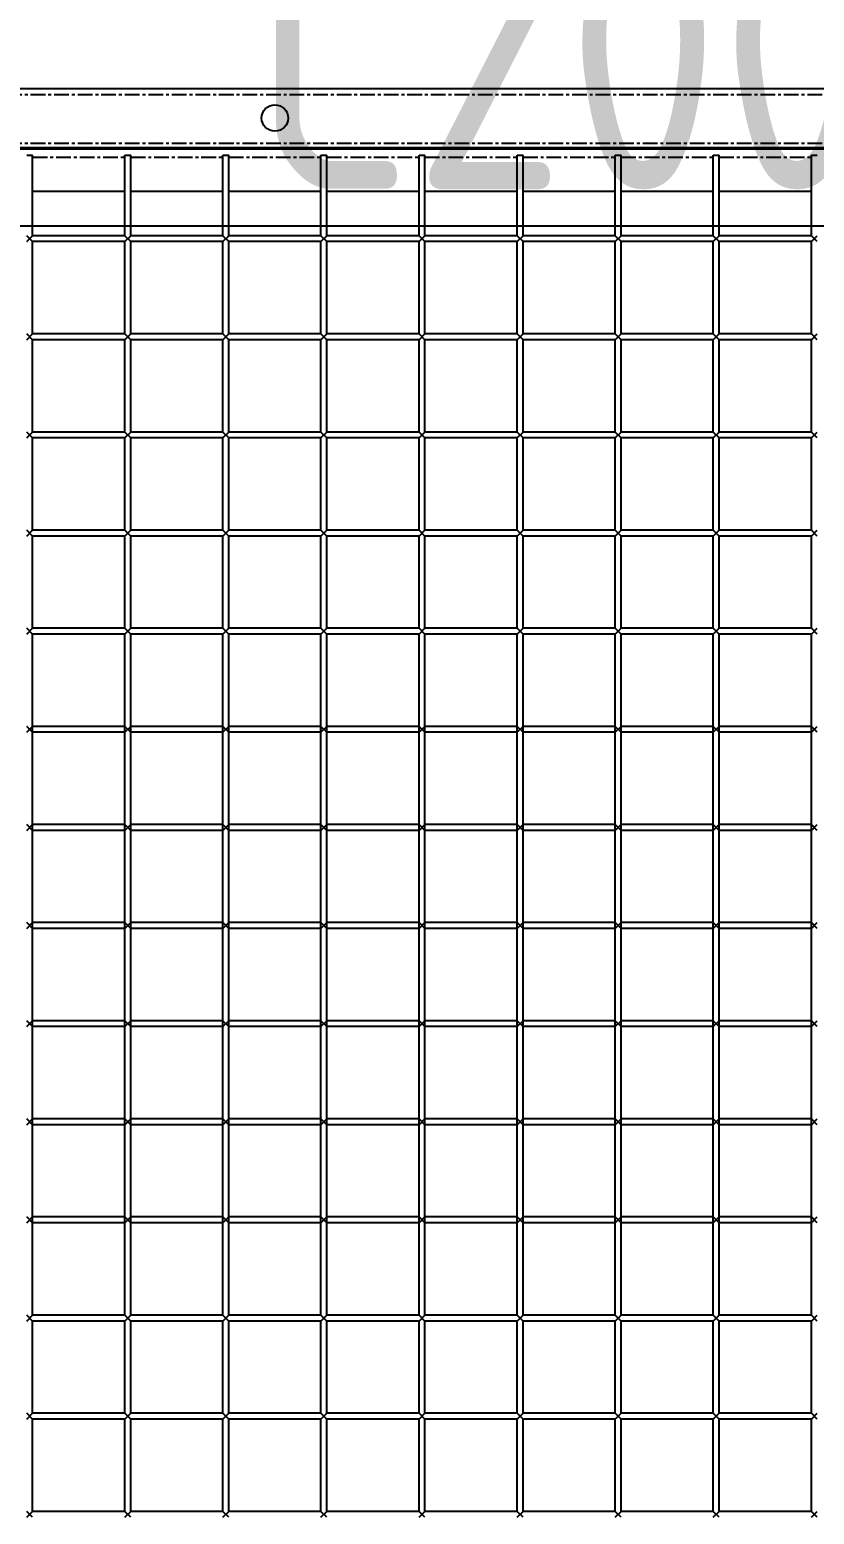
# Model space of a CAD drawing. Header units: millimetres. Extents: x -198529 to 244266, y -64 to 158464.
# Drawn here: x -145603 to -145203, y 108774 to 109530 of the extents above; entities that cross this region are included whole.
import ezdxf

# ---------------------------------------------------------------- set-up
doc = ezdxf.new("R2010")
doc.units = ezdxf.units.MM
doc.linetypes.add('CENTER', pattern=[12, 7.5, -1.5, 1.5, -1.5])
for name, color, linetype in [('0-DCC', 30, 'Continuous'), ('0-DCC-STRUC', 180, 'Continuous'), ('0-DCC-STRUC-T', 4, 'Continuous')]:
    doc.layers.add(name, color=color, linetype=linetype)
doc.styles.add('EDRI-COM', font='tssdeng.shx', dxfattribs={"width": 0.8, "bigfont": 'hztxt.shx'})

# ---------------------------------------------------------------- blocks, each defined once
blk = doc.blocks.new('DCC2850x2600(左)')
at = {"color": 0, "linetype": 'Continuous'}
for p, q in [((47991.5, -71878.48), (50640, -71878.48)), ((50640, -71909.38), (47993, -71909.38)), ((48613.5, -71912.38), (48616.5, -71912.38)), ((48616.5, -71953.48), (48616.5, -71912.38)), ((48663.5, -71953.48), (48663.5, -71912.38)), ((48663.5, -71912.38), (48666.5, -71912.38)), ((48666.5, -71953.48), (48666.5, -71912.38)), ((48713.5, -71953.48), (48713.5, -71912.38)), ((48713.5, -71912.38), (48716.5, -71912.38)), ((48716.5, -71953.48), (48716.5, -71912.38)), ((48763.5, -71953.48), (48763.5, -71912.38)), ((48763.5, -71912.38), (48766.5, -71912.38)), ((48766.5, -71953.48), (48766.5, -71912.38)), ((48813.5, -71953.48), (48813.5, -71912.38)), ((48813.5, -71912.38), (48816.5, -71912.38)), ((48816.5, -71953.48), (48816.5, -71912.38)), ((48863.5, -71953.48), (48863.5, -71912.38)), ((48863.5, -71912.38), (48866.5, -71912.38)), ((48866.5, -71953.48), (48866.5, -71912.38)), ((48913.5, -71953.48), (48913.5, -71912.38)), ((48913.5, -71912.38), (48916.5, -71912.38)), ((48916.5, -71953.48), (48916.5, -71912.38)), ((48963.5, -71953.48), (48963.5, -71912.38)), ((48963.5, -71912.38), (48966.5, -71912.38)), ((48966.5, -71953.48), (48966.5, -71912.38)), ((49013.5, -71953.48), (49013.5, -71912.38)), ((49013.5, -71912.38), (49016.5, -71912.38)), ((48663.5, -71930.88), (48616.5, -71930.88)), ((48713.5, -71930.88), (48666.5, -71930.88)), ((48763.5, -71930.88), (48716.5, -71930.88)), ((48813.5, -71930.88), (48766.5, -71930.88)), ((48863.5, -71930.88), (48816.5, -71930.88)), ((48913.5, -71930.88), (48866.5, -71930.88)), ((48963.5, -71930.88), (48916.5, -71930.88)), ((49013.5, -71930.88), (48966.5, -71930.88)), ((48613.5, -71956.48), (48616.5, -71953.48)), ((48616.5, -71956.48), (48613.5, -71953.48)), ((48663.5, -71953.48), (48616.5, -71953.48)), ((48616.5, -72003.48), (48616.5, -71956.48)), ((48663.5, -71956.48), (48616.5, -71956.48)), ((48663.5, -71956.48), (48666.5, -71953.48)), ((48666.5, -71956.48), (48663.5, -71953.48)), ((48663.5, -72003.48), (48663.5, -71956.48)), ((48713.5, -71953.48), (48666.5, -71953.48)), ((48666.5, -72003.48), (48666.5, -71956.48)), ((48713.5, -71956.48), (48666.5, -71956.48)), ((48713.5, -71956.48), (48716.5, -71953.48)), ((48716.5, -71956.48), (48713.5, -71953.48)), ((48713.5, -72003.48), (48713.5, -71956.48)), ((48763.5, -71953.48), (48716.5, -71953.48)), ((48716.5, -72003.48), (48716.5, -71956.48)), ((48763.5, -71956.48), (48716.5, -71956.48)), ((48763.5, -71956.48), (48766.5, -71953.48)), ((48766.5, -71956.48), (48763.5, -71953.48)), ((48763.5, -72003.48), (48763.5, -71956.48)), ((48813.5, -71953.48), (48766.5, -71953.48)), ((48766.5, -72003.48), (48766.5, -71956.48)), ((48813.5, -71956.48), (48766.5, -71956.48)), ((48813.5, -71956.48), (48816.5, -71953.48)), ((48816.5, -71956.48), (48813.5, -71953.48)), ((48813.5, -72003.48), (48813.5, -71956.48)), ((48863.5, -71953.48), (48816.5, -71953.48)), ((48816.5, -72003.48), (48816.5, -71956.48)), ((48863.5, -71956.48), (48816.5, -71956.48)), ((48863.5, -71956.48), (48866.5, -71953.48)), ((48866.5, -71956.48), (48863.5, -71953.48)), ((48863.5, -72003.48), (48863.5, -71956.48)), ((48913.5, -71953.48), (48866.5, -71953.48)), ((48866.5, -72003.48), (48866.5, -71956.48)), ((48913.5, -71956.48), (48866.5, -71956.48)), ((48913.5, -71956.48), (48916.5, -71953.48)), ((48916.5, -71956.48), (48913.5, -71953.48)), ((48913.5, -72003.48), (48913.5, -71956.48)), ((48963.5, -71953.48), (48916.5, -71953.48)), ((48916.5, -72003.48), (48916.5, -71956.48)), ((48963.5, -71956.48), (48916.5, -71956.48)), ((48963.5, -71956.48), (48966.5, -71953.48)), ((48966.5, -71956.48), (48963.5, -71953.48)), ((48963.5, -72003.48), (48963.5, -71956.48)), ((49013.5, -71953.48), (48966.5, -71953.48)), ((48966.5, -72003.48), (48966.5, -71956.48)), ((49013.5, -71956.48), (48966.5, -71956.48)), ((49013.5, -71956.48), (49016.5, -71953.48)), ((49016.5, -71956.48), (49013.5, -71953.48)), ((49013.5, -72003.48), (49013.5, -71956.48)), ((48613.5, -72006.48), (48616.5, -72003.48)), ((48616.5, -72006.48), (48613.5, -72003.48)), ((48663.5, -72003.48), (48616.5, -72003.48)), ((48663.5, -72006.48), (48666.5, -72003.48)), ((48666.5, -72006.48), (48663.5, -72003.48)), ((48713.5, -72003.48), (48666.5, -72003.48)), ((48713.5, -72006.48), (48716.5, -72003.48)), ((48716.5, -72006.48), (48713.5, -72003.48)), ((48763.5, -72003.48), (48716.5, -72003.48)), ((48763.5, -72006.48), (48766.5, -72003.48)), ((48766.5, -72006.48), (48763.5, -72003.48)), ((48813.5, -72003.48), (48766.5, -72003.48)), ((48813.5, -72006.48), (48816.5, -72003.48)), ((48816.5, -72006.48), (48813.5, -72003.48)), ((48863.5, -72003.48), (48816.5, -72003.48)), ((48863.5, -72006.48), (48866.5, -72003.48)), ((48866.5, -72006.48), (48863.5, -72003.48)), ((48913.5, -72003.48), (48866.5, -72003.48)), ((48913.5, -72006.48), (48916.5, -72003.48)), ((48916.5, -72006.48), (48913.5, -72003.48)), ((48963.5, -72003.48), (48916.5, -72003.48)), ((48963.5, -72006.48), (48966.5, -72003.48)), ((48966.5, -72006.48), (48963.5, -72003.48)), ((49013.5, -72003.48), (48966.5, -72003.48)), ((49013.5, -72006.48), (49016.5, -72003.48)), ((49016.5, -72006.48), (49013.5, -72003.48)), ((48616.5, -72053.48), (48616.5, -72006.48)), ((48663.5, -72006.48), (48616.5, -72006.48)), ((48663.5, -72053.48), (48663.5, -72006.48)), ((48666.5, -72053.48), (48666.5, -72006.48)), ((48713.5, -72006.48), (48666.5, -72006.48)), ((48713.5, -72053.48), (48713.5, -72006.48)), ((48716.5, -72053.48), (48716.5, -72006.48)), ((48763.5, -72006.48), (48716.5, -72006.48)), ((48763.5, -72053.48), (48763.5, -72006.48)), ((48766.5, -72053.48), (48766.5, -72006.48)), ((48813.5, -72006.48), (48766.5, -72006.48)), ((48813.5, -72053.48), (48813.5, -72006.48)), ((48816.5, -72053.48), (48816.5, -72006.48)), ((48863.5, -72006.48), (48816.5, -72006.48)), ((48863.5, -72053.48), (48863.5, -72006.48)), ((48866.5, -72053.48), (48866.5, -72006.48)), ((48913.5, -72006.48), (48866.5, -72006.48)), ((48913.5, -72053.48), (48913.5, -72006.48)), ((48916.5, -72053.48), (48916.5, -72006.48)), ((48963.5, -72006.48), (48916.5, -72006.48)), ((48963.5, -72053.48), (48963.5, -72006.48)), ((48966.5, -72053.48), (48966.5, -72006.48)), ((49013.5, -72006.48), (48966.5, -72006.48)), ((49013.5, -72053.48), (49013.5, -72006.48)), ((48613.5, -72056.48), (48616.5, -72053.48)), ((48616.5, -72056.48), (48613.5, -72053.48)), ((48663.5, -72053.48), (48616.5, -72053.48)), ((48616.5, -72103.48), (48616.5, -72056.48)), ((48663.5, -72056.48), (48616.5, -72056.48)), ((48663.5, -72056.48), (48666.5, -72053.48)), ((48666.5, -72056.48), (48663.5, -72053.48)), ((48663.5, -72103.48), (48663.5, -72056.48)), ((48713.5, -72053.48), (48666.5, -72053.48)), ((48666.5, -72103.48), (48666.5, -72056.48)), ((48713.5, -72056.48), (48666.5, -72056.48)), ((48713.5, -72056.48), (48716.5, -72053.48)), ((48716.5, -72056.48), (48713.5, -72053.48)), ((48713.5, -72103.48), (48713.5, -72056.48)), ((48763.5, -72053.48), (48716.5, -72053.48)), ((48716.5, -72103.48), (48716.5, -72056.48)), ((48763.5, -72056.48), (48716.5, -72056.48)), ((48763.5, -72056.48), (48766.5, -72053.48)), ((48766.5, -72056.48), (48763.5, -72053.48)), ((48763.5, -72103.48), (48763.5, -72056.48)), ((48813.5, -72053.48), (48766.5, -72053.48)), ((48766.5, -72103.48), (48766.5, -72056.48)), ((48813.5, -72056.48), (48766.5, -72056.48)), ((48813.5, -72056.48), (48816.5, -72053.48)), ((48816.5, -72056.48), (48813.5, -72053.48)), ((48813.5, -72103.48), (48813.5, -72056.48)), ((48863.5, -72053.48), (48816.5, -72053.48)), ((48816.5, -72103.48), (48816.5, -72056.48)), ((48863.5, -72056.48), (48816.5, -72056.48)), ((48863.5, -72056.48), (48866.5, -72053.48)), ((48866.5, -72056.48), (48863.5, -72053.48)), ((48863.5, -72103.48), (48863.5, -72056.48)), ((48913.5, -72053.48), (48866.5, -72053.48)), ((48866.5, -72103.48), (48866.5, -72056.48)), ((48913.5, -72056.48), (48866.5, -72056.48)), ((48913.5, -72056.48), (48916.5, -72053.48)), ((48916.5, -72056.48), (48913.5, -72053.48)), ((48913.5, -72103.48), (48913.5, -72056.48)), ((48963.5, -72053.48), (48916.5, -72053.48)), ((48916.5, -72103.48), (48916.5, -72056.48)), ((48963.5, -72056.48), (48916.5, -72056.48)), ((48963.5, -72056.48), (48966.5, -72053.48)), ((48966.5, -72056.48), (48963.5, -72053.48)), ((48963.5, -72103.48), (48963.5, -72056.48)), ((49013.5, -72053.48), (48966.5, -72053.48)), ((48966.5, -72103.48), (48966.5, -72056.48)), ((49013.5, -72056.48), (48966.5, -72056.48)), ((49013.5, -72056.48), (49016.5, -72053.48)), ((49016.5, -72056.48), (49013.5, -72053.48)), ((49013.5, -72103.48), (49013.5, -72056.48)), ((48613.5, -72106.48), (48616.5, -72103.48)), ((48616.5, -72106.48), (48613.5, -72103.48)), ((48663.5, -72103.48), (48616.5, -72103.48)), ((48616.5, -72153.48), (48616.5, -72106.48)), ((48663.5, -72106.48), (48616.5, -72106.48)), ((48663.5, -72106.48), (48666.5, -72103.48)), ((48666.5, -72106.48), (48663.5, -72103.48)), ((48663.5, -72153.48), (48663.5, -72106.48)), ((48713.5, -72103.48), (48666.5, -72103.48)), ((48666.5, -72153.48), (48666.5, -72106.48)), ((48713.5, -72106.48), (48666.5, -72106.48)), ((48713.5, -72106.48), (48716.5, -72103.48)), ((48716.5, -72106.48), (48713.5, -72103.48)), ((48713.5, -72153.48), (48713.5, -72106.48)), ((48763.5, -72103.48), (48716.5, -72103.48)), ((48716.5, -72153.48), (48716.5, -72106.48)), ((48763.5, -72106.48), (48716.5, -72106.48)), ((48763.5, -72106.48), (48766.5, -72103.48)), ((48766.5, -72106.48), (48763.5, -72103.48)), ((48763.5, -72153.48), (48763.5, -72106.48)), ((48813.5, -72103.48), (48766.5, -72103.48)), ((48766.5, -72153.48), (48766.5, -72106.48)), ((48813.5, -72106.48), (48766.5, -72106.48)), ((48813.5, -72106.48), (48816.5, -72103.48)), ((48816.5, -72106.48), (48813.5, -72103.48)), ((48813.5, -72153.48), (48813.5, -72106.48)), ((48863.5, -72103.48), (48816.5, -72103.48)), ((48816.5, -72153.48), (48816.5, -72106.48)), ((48863.5, -72106.48), (48816.5, -72106.48)), ((48863.5, -72106.48), (48866.5, -72103.48)), ((48866.5, -72106.48), (48863.5, -72103.48)), ((48863.5, -72153.48), (48863.5, -72106.48)), ((48913.5, -72103.48), (48866.5, -72103.48)), ((48866.5, -72153.48), (48866.5, -72106.48)), ((48913.5, -72106.48), (48866.5, -72106.48)), ((48913.5, -72106.48), (48916.5, -72103.48)), ((48916.5, -72106.48), (48913.5, -72103.48)), ((48913.5, -72153.48), (48913.5, -72106.48)), ((48963.5, -72103.48), (48916.5, -72103.48)), ((48916.5, -72153.48), (48916.5, -72106.48)), ((48963.5, -72106.48), (48916.5, -72106.48)), ((48963.5, -72106.48), (48966.5, -72103.48)), ((48966.5, -72106.48), (48963.5, -72103.48)), ((48963.5, -72153.48), (48963.5, -72106.48)), ((49013.5, -72103.48), (48966.5, -72103.48)), ((48966.5, -72153.48), (48966.5, -72106.48)), ((49013.5, -72106.48), (48966.5, -72106.48)), ((49013.5, -72106.48), (49016.5, -72103.48)), ((49016.5, -72106.48), (49013.5, -72103.48)), ((49013.5, -72153.48), (49013.5, -72106.48)), ((48613.5, -72156.48), (48616.5, -72153.48)), ((48616.5, -72156.48), (48613.5, -72153.48)), ((48663.5, -72153.48), (48616.5, -72153.48)), ((48663.5, -72156.48), (48666.5, -72153.48)), ((48666.5, -72156.48), (48663.5, -72153.48)), ((48713.5, -72153.48), (48666.5, -72153.48)), ((48713.5, -72156.48), (48716.5, -72153.48)), ((48716.5, -72156.48), (48713.5, -72153.48)), ((48763.5, -72153.48), (48716.5, -72153.48)), ((48763.5, -72156.48), (48766.5, -72153.48)), ((48766.5, -72156.48), (48763.5, -72153.48)), ((48813.5, -72153.48), (48766.5, -72153.48)), ((48813.5, -72156.48), (48816.5, -72153.48)), ((48816.5, -72156.48), (48813.5, -72153.48)), ((48863.5, -72153.48), (48816.5, -72153.48)), ((48863.5, -72156.48), (48866.5, -72153.48)), ((48866.5, -72156.48), (48863.5, -72153.48)), ((48913.5, -72153.48), (48866.5, -72153.48)), ((48913.5, -72156.48), (48916.5, -72153.48)), ((48916.5, -72156.48), (48913.5, -72153.48)), ((48963.5, -72153.48), (48916.5, -72153.48)), ((48963.5, -72156.48), (48966.5, -72153.48)), ((48966.5, -72156.48), (48963.5, -72153.48)), ((49013.5, -72153.48), (48966.5, -72153.48)), ((49013.5, -72156.48), (49016.5, -72153.48)), ((49016.5, -72156.48), (49013.5, -72153.48)), ((48616.5, -72503.48), (48616.5, -72156.48)), ((48663.5, -72156.48), (48616.5, -72156.48)), ((48663.5, -72503.48), (48663.5, -72156.48)), ((48666.5, -72503.48), (48666.5, -72156.48)), ((48713.5, -72156.48), (48666.5, -72156.48)), ((48713.5, -72503.48), (48713.5, -72156.48)), ((48716.5, -72503.48), (48716.5, -72156.48)), ((48763.5, -72156.48), (48716.5, -72156.48)), ((48763.5, -72503.48), (48763.5, -72156.48)), ((48766.5, -72503.48), (48766.5, -72156.48)), ((48813.5, -72156.48), (48766.5, -72156.48)), ((48813.5, -72503.48), (48813.5, -72156.48)), ((48816.5, -72503.48), (48816.5, -72156.48)), ((48863.5, -72156.48), (48816.5, -72156.48)), ((48863.5, -72503.48), (48863.5, -72156.48)), ((48866.5, -72503.48), (48866.5, -72156.48)), ((48913.5, -72156.48), (48866.5, -72156.48)), ((48913.5, -72503.48), (48913.5, -72156.48)), ((48916.5, -72503.48), (48916.5, -72156.48)), ((48963.5, -72156.48), (48916.5, -72156.48)), ((48963.5, -72503.48), (48963.5, -72156.48)), ((48966.5, -72503.48), (48966.5, -72156.48)), ((49013.5, -72156.48), (48966.5, -72156.48)), ((49013.5, -72503.48), (49013.5, -72156.48)), ((48613.5, -72206.48), (48616.5, -72203.48)), ((48616.5, -72206.48), (48613.5, -72203.48)), ((48663.5, -72203.48), (48616.5, -72203.48)), ((48663.5, -72206.48), (48616.5, -72206.48)), ((48663.5, -72206.48), (48666.5, -72203.48)), ((48666.5, -72206.48), (48663.5, -72203.48)), ((48713.5, -72203.48), (48666.5, -72203.48)), ((48713.5, -72206.48), (48666.5, -72206.48)), ((48713.5, -72206.48), (48716.5, -72203.48)), ((48716.5, -72206.48), (48713.5, -72203.48)), ((48763.5, -72203.48), (48716.5, -72203.48)), ((48763.5, -72206.48), (48716.5, -72206.48)), ((48763.5, -72206.48), (48766.5, -72203.48)), ((48766.5, -72206.48), (48763.5, -72203.48)), ((48813.5, -72203.48), (48766.5, -72203.48)), ((48813.5, -72206.48), (48766.5, -72206.48)), ((48813.5, -72206.48), (48816.5, -72203.48)), ((48816.5, -72206.48), (48813.5, -72203.48)), ((48863.5, -72203.48), (48816.5, -72203.48)), ((48863.5, -72206.48), (48816.5, -72206.48)), ((48863.5, -72206.48), (48866.5, -72203.48)), ((48866.5, -72206.48), (48863.5, -72203.48)), ((48913.5, -72203.48), (48866.5, -72203.48)), ((48913.5, -72206.48), (48866.5, -72206.48)), ((48913.5, -72206.48), (48916.5, -72203.48)), ((48916.5, -72206.48), (48913.5, -72203.48)), ((48963.5, -72203.48), (48916.5, -72203.48)), ((48963.5, -72206.48), (48916.5, -72206.48)), ((48963.5, -72206.48), (48966.5, -72203.48)), ((48966.5, -72206.48), (48963.5, -72203.48)), ((49013.5, -72203.48), (48966.5, -72203.48)), ((49013.5, -72206.48), (48966.5, -72206.48)), ((49013.5, -72206.48), (49016.5, -72203.48)), ((49016.5, -72206.48), (49013.5, -72203.48)), ((48613.5, -72256.48), (48616.5, -72253.48)), ((48616.5, -72256.48), (48613.5, -72253.48)), ((48663.5, -72253.48), (48616.5, -72253.48)), ((48663.5, -72256.48), (48616.5, -72256.48)), ((48663.5, -72256.48), (48666.5, -72253.48)), ((48666.5, -72256.48), (48663.5, -72253.48)), ((48713.5, -72253.48), (48666.5, -72253.48)), ((48713.5, -72256.48), (48666.5, -72256.48)), ((48713.5, -72256.48), (48716.5, -72253.48)), ((48716.5, -72256.48), (48713.5, -72253.48)), ((48763.5, -72253.48), (48716.5, -72253.48)), ((48763.5, -72256.48), (48716.5, -72256.48)), ((48763.5, -72256.48), (48766.5, -72253.48)), ((48766.5, -72256.48), (48763.5, -72253.48)), ((48813.5, -72253.48), (48766.5, -72253.48)), ((48813.5, -72256.48), (48766.5, -72256.48)), ((48813.5, -72256.48), (48816.5, -72253.48)), ((48816.5, -72256.48), (48813.5, -72253.48)), ((48863.5, -72253.48), (48816.5, -72253.48)), ((48863.5, -72256.48), (48816.5, -72256.48)), ((48863.5, -72256.48), (48866.5, -72253.48)), ((48866.5, -72256.48), (48863.5, -72253.48)), ((48913.5, -72253.48), (48866.5, -72253.48)), ((48913.5, -72256.48), (48866.5, -72256.48)), ((48913.5, -72256.48), (48916.5, -72253.48)), ((48916.5, -72256.48), (48913.5, -72253.48)), ((48963.5, -72253.48), (48916.5, -72253.48)), ((48963.5, -72256.48), (48916.5, -72256.48)), ((48963.5, -72256.48), (48966.5, -72253.48)), ((48966.5, -72256.48), (48963.5, -72253.48)), ((49013.5, -72253.48), (48966.5, -72253.48)), ((49013.5, -72256.48), (48966.5, -72256.48)), ((49013.5, -72256.48), (49016.5, -72253.48)), ((49016.5, -72256.48), (49013.5, -72253.48)), ((48613.5, -72306.48), (48616.5, -72303.48)), ((48616.5, -72306.48), (48613.5, -72303.48)), ((48663.5, -72303.48), (48616.5, -72303.48)), ((48663.5, -72306.48), (48666.5, -72303.48)), ((48666.5, -72306.48), (48663.5, -72303.48)), ((48713.5, -72303.48), (48666.5, -72303.48)), ((48713.5, -72306.48), (48716.5, -72303.48)), ((48716.5, -72306.48), (48713.5, -72303.48)), ((48763.5, -72303.48), (48716.5, -72303.48)), ((48763.5, -72306.48), (48766.5, -72303.48)), ((48766.5, -72306.48), (48763.5, -72303.48)), ((48813.5, -72303.48), (48766.5, -72303.48)), ((48813.5, -72306.48), (48816.5, -72303.48)), ((48816.5, -72306.48), (48813.5, -72303.48)), ((48863.5, -72303.48), (48816.5, -72303.48)), ((48863.5, -72306.48), (48866.5, -72303.48)), ((48866.5, -72306.48), (48863.5, -72303.48)), ((48913.5, -72303.48), (48866.5, -72303.48)), ((48913.5, -72306.48), (48916.5, -72303.48)), ((48916.5, -72306.48), (48913.5, -72303.48)), ((48963.5, -72303.48), (48916.5, -72303.48)), ((48963.5, -72306.48), (48966.5, -72303.48)), ((48966.5, -72306.48), (48963.5, -72303.48)), ((49013.5, -72303.48), (48966.5, -72303.48)), ((49013.5, -72306.48), (49016.5, -72303.48)), ((49016.5, -72306.48), (49013.5, -72303.48)), ((48663.5, -72306.48), (48616.5, -72306.48)), ((48713.5, -72306.48), (48666.5, -72306.48)), ((48763.5, -72306.48), (48716.5, -72306.48)), ((48813.5, -72306.48), (48766.5, -72306.48)), ((48863.5, -72306.48), (48816.5, -72306.48)), ((48913.5, -72306.48), (48866.5, -72306.48)), ((48963.5, -72306.48), (48916.5, -72306.48)), ((49013.5, -72306.48), (48966.5, -72306.48)), ((48613.5, -72356.48), (48616.5, -72353.48)), ((48616.5, -72356.48), (48613.5, -72353.48)), ((48663.5, -72353.48), (48616.5, -72353.48)), ((48663.5, -72356.48), (48616.5, -72356.48)), ((48663.5, -72356.48), (48666.5, -72353.48)), ((48666.5, -72356.48), (48663.5, -72353.48)), ((48713.5, -72353.48), (48666.5, -72353.48)), ((48713.5, -72356.48), (48666.5, -72356.48)), ((48713.5, -72356.48), (48716.5, -72353.48)), ((48716.5, -72356.48), (48713.5, -72353.48)), ((48763.5, -72353.48), (48716.5, -72353.48)), ((48763.5, -72356.48), (48716.5, -72356.48)), ((48763.5, -72356.48), (48766.5, -72353.48)), ((48766.5, -72356.48), (48763.5, -72353.48)), ((48813.5, -72353.48), (48766.5, -72353.48)), ((48813.5, -72356.48), (48766.5, -72356.48)), ((48813.5, -72356.48), (48816.5, -72353.48)), ((48816.5, -72356.48), (48813.5, -72353.48)), ((48863.5, -72353.48), (48816.5, -72353.48)), ((48863.5, -72356.48), (48816.5, -72356.48)), ((48863.5, -72356.48), (48866.5, -72353.48)), ((48866.5, -72356.48), (48863.5, -72353.48)), ((48913.5, -72353.48), (48866.5, -72353.48)), ((48913.5, -72356.48), (48866.5, -72356.48)), ((48913.5, -72356.48), (48916.5, -72353.48)), ((48916.5, -72356.48), (48913.5, -72353.48)), ((48963.5, -72353.48), (48916.5, -72353.48)), ((48963.5, -72356.48), (48916.5, -72356.48)), ((48963.5, -72356.48), (48966.5, -72353.48)), ((48966.5, -72356.48), (48963.5, -72353.48)), ((49013.5, -72353.48), (48966.5, -72353.48)), ((49013.5, -72356.48), (48966.5, -72356.48)), ((49013.5, -72356.48), (49016.5, -72353.48)), ((49016.5, -72356.48), (49013.5, -72353.48)), ((48613.5, -72406.48), (48616.5, -72403.48)), ((48616.5, -72406.48), (48613.5, -72403.48)), ((48663.5, -72403.48), (48616.5, -72403.48)), ((48663.5, -72406.48), (48666.5, -72403.48)), ((48666.5, -72406.48), (48663.5, -72403.48)), ((48713.5, -72403.48), (48666.5, -72403.48)), ((48713.5, -72406.48), (48716.5, -72403.48)), ((48716.5, -72406.48), (48713.5, -72403.48)), ((48763.5, -72403.48), (48716.5, -72403.48)), ((48763.5, -72406.48), (48766.5, -72403.48)), ((48766.5, -72406.48), (48763.5, -72403.48)), ((48813.5, -72403.48), (48766.5, -72403.48)), ((48813.5, -72406.48), (48816.5, -72403.48)), ((48816.5, -72406.48), (48813.5, -72403.48)), ((48863.5, -72403.48), (48816.5, -72403.48)), ((48863.5, -72406.48), (48866.5, -72403.48)), ((48866.5, -72406.48), (48863.5, -72403.48)), ((48913.5, -72403.48), (48866.5, -72403.48)), ((48913.5, -72406.48), (48916.5, -72403.48)), ((48916.5, -72406.48), (48913.5, -72403.48)), ((48963.5, -72403.48), (48916.5, -72403.48)), ((48963.5, -72406.48), (48966.5, -72403.48)), ((48966.5, -72406.48), (48963.5, -72403.48)), ((49013.5, -72403.48), (48966.5, -72403.48)), ((49013.5, -72406.48), (49016.5, -72403.48)), ((49016.5, -72406.48), (49013.5, -72403.48)), ((48663.5, -72406.48), (48616.5, -72406.48)), ((48713.5, -72406.48), (48666.5, -72406.48)), ((48763.5, -72406.48), (48716.5, -72406.48)), ((48813.5, -72406.48), (48766.5, -72406.48)), ((48863.5, -72406.48), (48816.5, -72406.48)), ((48913.5, -72406.48), (48866.5, -72406.48)), ((48963.5, -72406.48), (48916.5, -72406.48)), ((49013.5, -72406.48), (48966.5, -72406.48)), ((48613.5, -72456.48), (48616.5, -72453.48)), ((48616.5, -72456.48), (48613.5, -72453.48)), ((48663.5, -72453.48), (48616.5, -72453.48)), ((48663.5, -72456.48), (48616.5, -72456.48)), ((48663.5, -72456.48), (48666.5, -72453.48)), ((48666.5, -72456.48), (48663.5, -72453.48)), ((48713.5, -72453.48), (48666.5, -72453.48)), ((48713.5, -72456.48), (48666.5, -72456.48)), ((48713.5, -72456.48), (48716.5, -72453.48)), ((48716.5, -72456.48), (48713.5, -72453.48)), ((48763.5, -72453.48), (48716.5, -72453.48)), ((48763.5, -72456.48), (48716.5, -72456.48)), ((48763.5, -72456.48), (48766.5, -72453.48)), ((48766.5, -72456.48), (48763.5, -72453.48)), ((48813.5, -72453.48), (48766.5, -72453.48)), ((48813.5, -72456.48), (48766.5, -72456.48)), ((48813.5, -72456.48), (48816.5, -72453.48)), ((48816.5, -72456.48), (48813.5, -72453.48)), ((48863.5, -72453.48), (48816.5, -72453.48)), ((48863.5, -72456.48), (48816.5, -72456.48)), ((48863.5, -72456.48), (48866.5, -72453.48)), ((48866.5, -72456.48), (48863.5, -72453.48)), ((48913.5, -72453.48), (48866.5, -72453.48)), ((48913.5, -72456.48), (48866.5, -72456.48)), ((48913.5, -72456.48), (48916.5, -72453.48)), ((48916.5, -72456.48), (48913.5, -72453.48)), ((48963.5, -72453.48), (48916.5, -72453.48)), ((48963.5, -72456.48), (48916.5, -72456.48)), ((48963.5, -72456.48), (48966.5, -72453.48)), ((48966.5, -72456.48), (48963.5, -72453.48)), ((49013.5, -72453.48), (48966.5, -72453.48)), ((49013.5, -72456.48), (48966.5, -72456.48)), ((49013.5, -72456.48), (49016.5, -72453.48)), ((49016.5, -72456.48), (49013.5, -72453.48)), ((48613.5, -72506.48), (48616.5, -72503.48)), ((48616.5, -72506.48), (48613.5, -72503.48)), ((48663.5, -72503.48), (48616.5, -72503.48)), ((48616.5, -72553.48), (48616.5, -72506.48)), ((48663.5, -72506.48), (48616.5, -72506.48)), ((48663.5, -72506.48), (48666.5, -72503.48)), ((48666.5, -72506.48), (48663.5, -72503.48)), ((48663.5, -72553.48), (48663.5, -72506.48)), ((48713.5, -72503.48), (48666.5, -72503.48)), ((48666.5, -72553.48), (48666.5, -72506.48)), ((48713.5, -72506.48), (48666.5, -72506.48)), ((48713.5, -72506.48), (48716.5, -72503.48)), ((48716.5, -72506.48), (48713.5, -72503.48)), ((48713.5, -72553.48), (48713.5, -72506.48)), ((48763.5, -72503.48), (48716.5, -72503.48)), ((48716.5, -72553.48), (48716.5, -72506.48)), ((48763.5, -72506.48), (48716.5, -72506.48)), ((48763.5, -72506.48), (48766.5, -72503.48)), ((48766.5, -72506.48), (48763.5, -72503.48)), ((48763.5, -72553.48), (48763.5, -72506.48)), ((48813.5, -72503.48), (48766.5, -72503.48)), ((48766.5, -72553.48), (48766.5, -72506.48)), ((48813.5, -72506.48), (48766.5, -72506.48)), ((48813.5, -72506.48), (48816.5, -72503.48)), ((48816.5, -72506.48), (48813.5, -72503.48)), ((48813.5, -72553.48), (48813.5, -72506.48)), ((48863.5, -72503.48), (48816.5, -72503.48)), ((48816.5, -72553.48), (48816.5, -72506.48)), ((48863.5, -72506.48), (48816.5, -72506.48)), ((48863.5, -72506.48), (48866.5, -72503.48)), ((48866.5, -72506.48), (48863.5, -72503.48)), ((48863.5, -72553.48), (48863.5, -72506.48)), ((48913.5, -72503.48), (48866.5, -72503.48)), ((48866.5, -72553.48), (48866.5, -72506.48)), ((48913.5, -72506.48), (48866.5, -72506.48)), ((48913.5, -72506.48), (48916.5, -72503.48)), ((48916.5, -72506.48), (48913.5, -72503.48)), ((48913.5, -72553.48), (48913.5, -72506.48)), ((48963.5, -72503.48), (48916.5, -72503.48)), ((48916.5, -72553.48), (48916.5, -72506.48)), ((48963.5, -72506.48), (48916.5, -72506.48)), ((48963.5, -72506.48), (48966.5, -72503.48)), ((48966.5, -72506.48), (48963.5, -72503.48)), ((48963.5, -72553.48), (48963.5, -72506.48)), ((49013.5, -72503.48), (48966.5, -72503.48)), ((48966.5, -72553.48), (48966.5, -72506.48)), ((49013.5, -72506.48), (48966.5, -72506.48)), ((49013.5, -72506.48), (49016.5, -72503.48)), ((49016.5, -72506.48), (49013.5, -72503.48)), ((49013.5, -72553.48), (49013.5, -72506.48)), ((48613.5, -72556.48), (48616.5, -72553.48)), ((48616.5, -72556.48), (48613.5, -72553.48)), ((48663.5, -72553.48), (48616.5, -72553.48)), ((48663.5, -72556.48), (48666.5, -72553.48)), ((48666.5, -72556.48), (48663.5, -72553.48)), ((48713.5, -72553.48), (48666.5, -72553.48)), ((48713.5, -72556.48), (48716.5, -72553.48)), ((48716.5, -72556.48), (48713.5, -72553.48)), ((48763.5, -72553.48), (48716.5, -72553.48)), ((48763.5, -72556.48), (48766.5, -72553.48)), ((48766.5, -72556.48), (48763.5, -72553.48)), ((48813.5, -72553.48), (48766.5, -72553.48)), ((48813.5, -72556.48), (48816.5, -72553.48)), ((48816.5, -72556.48), (48813.5, -72553.48)), ((48863.5, -72553.48), (48816.5, -72553.48)), ((48863.5, -72556.48), (48866.5, -72553.48)), ((48866.5, -72556.48), (48863.5, -72553.48)), ((48913.5, -72553.48), (48866.5, -72553.48)), ((48913.5, -72556.48), (48916.5, -72553.48)), ((48916.5, -72556.48), (48913.5, -72553.48)), ((48963.5, -72553.48), (48916.5, -72553.48)), ((48963.5, -72556.48), (48966.5, -72553.48)), ((48966.5, -72556.48), (48963.5, -72553.48)), ((49013.5, -72553.48), (48966.5, -72553.48)), ((49013.5, -72556.48), (49016.5, -72553.48)), ((49016.5, -72556.48), (49013.5, -72553.48)), ((48616.5, -72603.48), (48616.5, -72556.48)), ((48663.5, -72556.48), (48616.5, -72556.48)), ((48663.5, -72603.48), (48663.5, -72556.48)), ((48666.5, -72603.48), (48666.5, -72556.48)), ((48713.5, -72556.48), (48666.5, -72556.48)), ((48713.5, -72603.48), (48713.5, -72556.48)), ((48716.5, -72603.48), (48716.5, -72556.48)), ((48763.5, -72556.48), (48716.5, -72556.48)), ((48763.5, -72603.48), (48763.5, -72556.48)), ((48766.5, -72603.48), (48766.5, -72556.48)), ((48813.5, -72556.48), (48766.5, -72556.48)), ((48813.5, -72603.48), (48813.5, -72556.48)), ((48816.5, -72603.48), (48816.5, -72556.48)), ((48863.5, -72556.48), (48816.5, -72556.48)), ((48863.5, -72603.48), (48863.5, -72556.48)), ((48866.5, -72603.48), (48866.5, -72556.48)), ((48913.5, -72556.48), (48866.5, -72556.48)), ((48913.5, -72603.48), (48913.5, -72556.48)), ((48916.5, -72603.48), (48916.5, -72556.48)), ((48963.5, -72556.48), (48916.5, -72556.48)), ((48963.5, -72603.48), (48963.5, -72556.48)), ((48966.5, -72603.48), (48966.5, -72556.48)), ((49013.5, -72556.48), (48966.5, -72556.48)), ((49013.5, -72603.48), (49013.5, -72556.48)), ((48613.5, -72606.48), (48616.5, -72603.48)), ((48616.5, -72606.48), (48613.5, -72603.48)), ((48663.5, -72603.48), (48616.5, -72603.48)), ((48663.5, -72606.48), (48666.5, -72603.48)), ((48666.5, -72606.48), (48663.5, -72603.48)), ((48713.5, -72603.48), (48666.5, -72603.48)), ((48713.5, -72606.48), (48716.5, -72603.48)), ((48716.5, -72606.48), (48713.5, -72603.48)), ((48763.5, -72603.48), (48716.5, -72603.48)), ((48763.5, -72606.48), (48766.5, -72603.48)), ((48766.5, -72606.48), (48763.5, -72603.48)), ((48813.5, -72603.48), (48766.5, -72603.48)), ((48813.5, -72606.48), (48816.5, -72603.48)), ((48816.5, -72606.48), (48813.5, -72603.48)), ((48863.5, -72603.48), (48816.5, -72603.48)), ((48863.5, -72606.48), (48866.5, -72603.48)), ((48866.5, -72606.48), (48863.5, -72603.48)), ((48913.5, -72603.48), (48866.5, -72603.48)), ((48913.5, -72606.48), (48916.5, -72603.48)), ((48916.5, -72606.48), (48913.5, -72603.48)), ((48963.5, -72603.48), (48916.5, -72603.48)), ((48963.5, -72606.48), (48966.5, -72603.48)), ((48966.5, -72606.48), (48963.5, -72603.48)), ((49013.5, -72603.48), (48966.5, -72603.48)), ((49013.5, -72606.48), (49016.5, -72603.48)), ((49016.5, -72606.48), (49013.5, -72603.48))]:
    blk.add_line(p, q, dxfattribs=at)
at = {"color": 0, "linetype": 'CENTER'}
for p, q in [((47991.5, -71881.48), (50640, -71881.48)), ((47991.5, -71906.38), (50640, -71906.38)), ((48616.5, -71913.38), (48663.5, -71913.38)), ((48666.5, -71913.38), (48713.5, -71913.38)), ((48716.5, -71913.38), (48763.5, -71913.38)), ((48766.5, -71913.38), (48813.5, -71913.38)), ((48816.5, -71913.38), (48863.5, -71913.38)), ((48866.5, -71913.38), (48913.5, -71913.38)), ((48916.5, -71913.38), (48963.5, -71913.38)), ((48966.5, -71913.38), (49013.5, -71913.38))]:
    blk.add_line(p, q, dxfattribs=at)
at = {"color": 0, "linetype": 'Continuous'}
blk.add_circle((48740, -71893.48), 6.75, dxfattribs=at)

msp = doc.modelspace()

# ---------------------------------------------------------------- linework, layer by layer
at = {"layer": '0-DCC-STRUC'}
for points in [[(-146311.04, 109430.01), (-143561.16, 109430.01), (-143561.16, 109630.01), (-146311.04, 109630.01)], [(-146311.04, 109470.01), (-143561.16, 109470.01), (-143561.16, 109590.01), (-146311.04, 109590.01)]]:
    msp.add_lwpolyline(points, close=True, dxfattribs=at)

# ---------------------------------------------------------------- block references
at = {"layer": '0-DCC'}
msp.add_blockref('DCC2850x2600(左)', (-194217.97, 181378.49), dxfattribs=at)

# ---------------------------------------------------------------- texts
at = {"layer": '0-DCC-STRUC-T', "style": 'EDRI-COM', "width": 0.8}
msp.add_text('C200X100X35X3.0', height=150, dxfattribs=at).set_placement((-145489.74, 109448.66))

doc.saveas('drawing.dxf')
